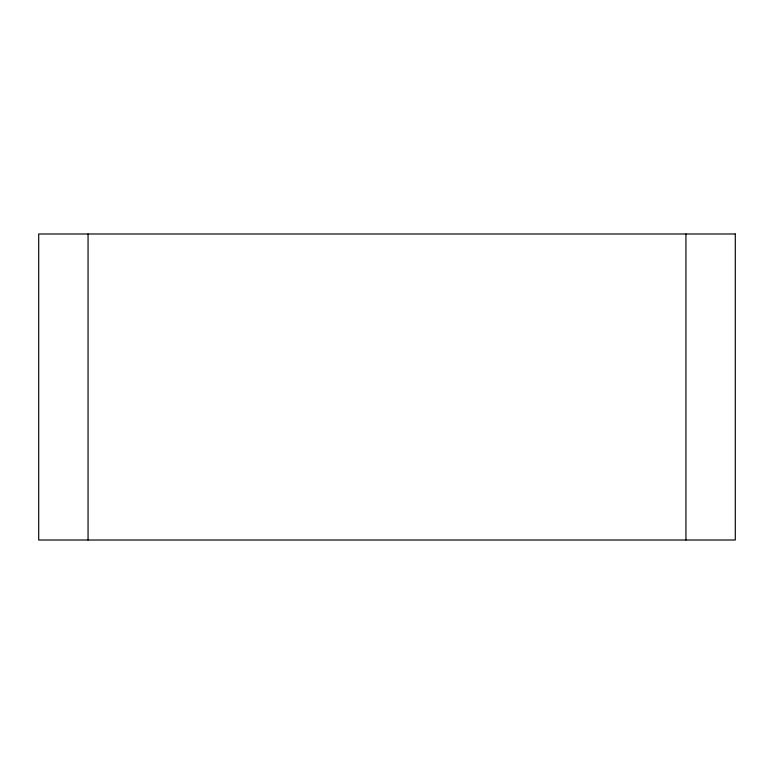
<?xml version="1.0" encoding="UTF-8"?>
<svg xmlns="http://www.w3.org/2000/svg" width="774" height="774" viewBox="0 0 774 774"><rect width="100%" height="100%" fill="white"/><g stroke="black" fill="none" stroke-linecap="round" stroke-linejoin="round"><path stroke-width="1.16" d="M685.938 233.99L685.938 540.01M88.062 233.99L88.062 540.01M735.3 233.99L38.7 233.99L38.7 540.01L735.3 540.01L735.3 233.99"/></g></svg>
